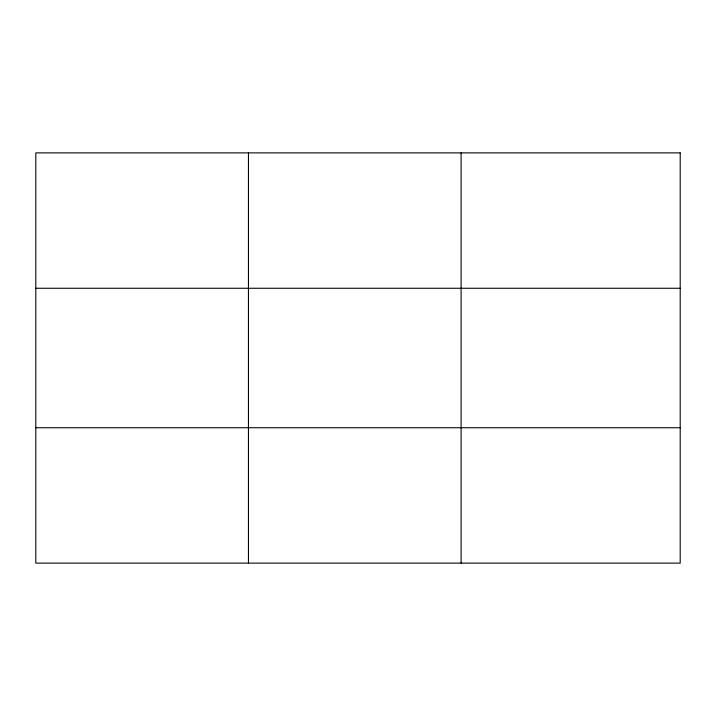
<?xml version="1.0" encoding="UTF-8"?>
<svg xmlns="http://www.w3.org/2000/svg" width="716" height="716" viewBox="0 0 716 716"><rect width="100%" height="100%" fill="white"/><g stroke="black" fill="none" stroke-linecap="round" stroke-linejoin="round"><path stroke-width="1.07" d="M248.452 563.116L248.452 152.884M461.104 563.116L461.104 152.884M35.8 288.262L680.2 288.262M35.8 427.738L680.2 427.738M680.2 152.884L680.2 563.116L35.8 563.116L35.8 152.884L680.2 152.884"/></g></svg>
